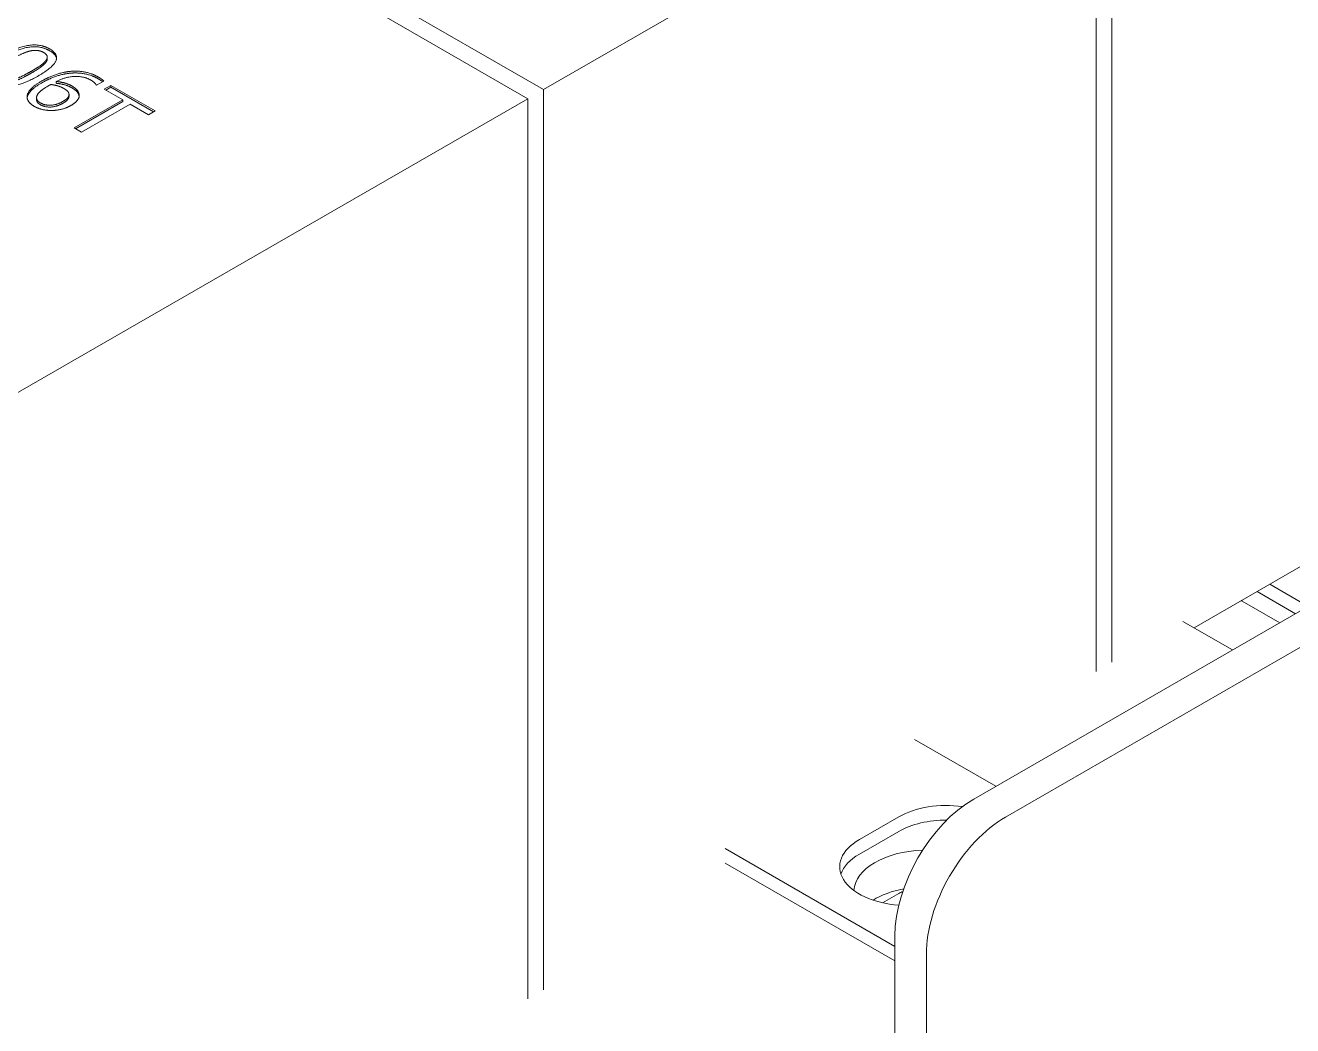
# Model space of a CAD drawing. Header units: millimetres. Extents: x 0 to 8410, y 0 to 5940.
# Drawn here: x 6971.6 to 7028.4, y 4851.2 to 4896 of the extents above; entities that cross this region are included whole.
import ezdxf

# ---------------------------------------------------------------- set-up
doc = ezdxf.new("R2010")
doc.units = ezdxf.units.MM
doc.header["$LTSCALE"] = 10
doc.layers.add('가시적인 것(ISO)', color=3, linetype='Continuous', lineweight=5, true_color=0x00ff00)
doc.layers.add('해치(ISO)', color=7, linetype='Continuous', lineweight=5)

msp = doc.modelspace()

# ---------------------------------------------------------------- hatches: boundary and pattern name
at = {"layer": '해치(ISO)'}
h = msp.add_hatch(dxfattribs=at)
h.set_pattern_fill('ANSI31', color=256, scale=254, angle=75, style=0)
h.set_pattern_definition([(119.99998, (0, 0), (-27.49631, -15.87499), [])])
edge = h.paths.add_edge_path()
edge.add_line((7404.266, 4779.834), (7404.266, 4781.463))
edge.add_line((7404.266, 4781.463), (7404.266, 4781.939))
edge.add_line((7404.266, 4781.939), (7404.266, 4785.699))
edge.add_line((7404.266, 4785.699), (7404.266, 4786.359))
edge.add_line((7404.266, 4786.359), (7404.266, 4792.156))
edge.add_line((7404.266, 4792.156), (7404.266, 4792.172))
edge.add_line((7404.266, 4792.172), (7404.266, 4792.297))
edge.add_line((7404.266, 4792.297), (7404.266, 4796.599))
edge.add_line((7404.266, 4796.599), (7404.266, 4801.485))
edge.add_line((7404.266, 4801.485), (7404.266, 4808.841))
edge.add_line((7404.266, 4808.841), (7404.266, 4812.536))
edge.add_line((7404.266, 4812.536), (7403.364, 4813.055))
edge.add_line((7403.364, 4813.055), (7401.607, 4814.067))
edge.add_line((7401.607, 4814.067), (7401.098, 4814.36))
edge.add_line((7401.098, 4814.36), (7399.485, 4815.289))
edge.add_line((7399.485, 4815.289), (7381.652, 4825.558))
edge.add_line((7381.652, 4825.558), (7377.402, 4828.006))
edge.add_line((7377.402, 4828.006), (7375.982, 4828.824))
edge.add_line((7375.982, 4828.824), (7375.982, 4827.189))
edge.add_ellipse((7378.103, 4825.967), major_axis=(1.497, -2.6), ratio=0.578093, start_angle=225.1108, end_angle=315.1108)
edge.add_line((7378.103, 4823.514), (7397.549, 4812.316))
edge.add_ellipse((7397.549, 4808.637), major_axis=(2.246, -3.9), ratio=0.578093, start_angle=45.1108, end_angle=135.1108, ccw=False)
edge.add_line((7400.731, 4806.805), (7400.731, 4784.323))
edge.add_ellipse((7402.852, 4783.101), major_axis=(1.497, -2.6), ratio=0.578093, start_angle=225.1108, end_angle=315.1108)
edge.add_line((7402.852, 4780.648), (7404.266, 4779.834))
edge = h.paths.add_edge_path()
edge.add_line((6488.28, 5307.315), (6489.694, 5306.501))
edge.add_ellipse((6489.694, 5308.954), major_axis=(1.497, -2.6), ratio=0.578093, start_angle=315.1108, end_angle=405.1108)
edge.add_line((6491.816, 5307.732), (6491.816, 5330.214))
edge.add_ellipse((6494.998, 5328.382), major_axis=(-2.246, 3.9), ratio=0.578093, start_angle=315.1108, end_angle=405.1108, ccw=False)
edge.add_line((6494.998, 5332.061), (6514.443, 5320.863))
edge.add_ellipse((6514.443, 5323.316), major_axis=(1.497, -2.6), ratio=0.578093, start_angle=315.1108, end_angle=405.1108)
edge.add_line((6516.564, 5322.094), (6516.564, 5323.729))
edge.add_line((6516.564, 5323.729), (6498.559, 5334.098))
edge.add_line((6498.559, 5334.098), (6498.547, 5334.105))
edge.add_line((6498.547, 5334.105), (6488.28, 5340.017))
edge.add_line((6488.28, 5340.017), (6488.28, 5307.315))

# ---------------------------------------------------------------- linework, layer by layer
at = {"layer": '가시적인 것(ISO)'}
for p, q in [((7014.112, 4861.391), (7119.825, 4922.266)), ((7015.526, 4860.576), (7119.825, 4920.638)), ((6954.185, 4916.572), (6994.843, 4893.158)), ((6994.136, 4892.751), (6953.478, 4916.165)), ((7020.299, 4867.512), (7020.299, 4907.817)), ((6994.843, 4893.158), (7019.592, 4907.41)), ((7019.592, 4867.105), (7019.592, 4907.41)), ((6972.614, 4894.611), (6972.614, 4894.53)), ((6973.015, 4893.523), (6973.015, 4893.441)), ((6975.142, 4893.54), (6974.824, 4893.357)), ((6973.587, 4892.941), (6973.587, 4892.859)), ((6974.824, 4893.357), (6974.809, 4893.365)), ((6975.162, 4893.178), (6975.455, 4893.346)), ((6975.993, 4892.7), (6975.162, 4893.178)), ((6975.233, 4893.137), (6975.455, 4893.265)), ((6975.455, 4893.346), (6977.445, 4892.201)), ((6975.455, 4893.346), (6975.455, 4893.265)), ((6975.455, 4893.265), (6977.374, 4892.16)), ((6994.843, 4852.853), (6994.843, 4893.158)), ((6969.388, 4878.499), (6994.136, 4892.751)), ((6972.135, 4892.796), (6972.135, 4892.714)), ((6973.811, 4891.443), (6975.993, 4892.7)), ((6973.882, 4891.402), (6975.993, 4892.618)), ((6976.322, 4892.51), (6974.14, 4891.254)), ((6975.993, 4892.7), (6975.993, 4892.618)), ((6977.152, 4892.032), (6976.322, 4892.51)), ((6994.136, 4852.446), (6994.136, 4892.751)), ((6977.445, 4892.201), (6977.152, 4892.032)), ((6974.14, 4891.254), (6973.811, 4891.443)), ((7023.978, 4869.058), (7029.78, 4872.399)), ((7029.091, 4870.016), (7027.366, 4871.009)), ((7027.818, 4869.284), (7026.133, 4870.254)), ((7026.798, 4870.682), (7028.523, 4869.689)), ((7025.703, 4868.065), (7023.481, 4869.344)), ((7011.46, 4864.057), (7015.102, 4861.96)), ((7008.986, 4859.578), (7010.753, 4860.596)), ((7010.753, 4859.942), (7008.986, 4858.924)), ((7010.577, 4854.793), (7002.975, 4859.171)), ((7002.975, 4858.517), (7010.577, 4854.139)), ((7010.028, 4856.744), (7010.753, 4857.162)), ((7010.577, 4855.267), (7010.577, 4838.098)), ((7011.991, 4837.284), (7011.991, 4854.452))]:
    msp.add_line(p, q, dxfattribs=at)
for centre, major_axis, ratio, start_param, end_param in [((7028.254, 4871.476), (-3, 0), 0.575862, 0.767051, 0.785398), ((7014.112, 4857.303), (-2.495, -4.333), 0.578093, 3.925057, 5.495853), ((7012.875, 4859.374), (3, 0), 0.575862, 1.327329, 2.356194), ((7015.526, 4856.488), (2.495, 4.333), 0.578093, 0.783464, 2.354261), ((7012.875, 4858.72), (-3, 0), 0.575862, 4.702948, 5.497787), ((7011.107, 4858.356), (-3, 0), 0.575862, 5.497787, 7.735514), ((7011.107, 4857.702), (-3, 0), 0.575862, 5.497787, 6.092744), ((7011.991, 4857.23), (-3.25, 0), 0.575862, 4.764157, 6.249686), ((7011.991, 4855.595), (-3.25, 0), 0.575862, 5.03132, 5.53917), ((7012.875, 4855.941), (3, 0), 0.575862, 2.275295, 2.356194)]:
    msp.add_ellipse(centre, major_axis=major_axis, ratio=ratio, start_param=start_param, end_param=end_param, dxfattribs=at)
for points in [[(6970.642, 4894.691), (6971.312, 4895.076), (6972.319, 4895.21), (6972.724, 4894.977)], [(6970.642, 4894.609), (6971.312, 4894.995), (6972.319, 4895.129), (6972.724, 4894.895)], [(6971.819, 4894.881), (6971.643, 4894.837), (6971.222, 4894.636), (6970.979, 4894.497)], [(6972.449, 4894.819), (6972.311, 4894.899), (6972.002, 4894.926), (6971.819, 4894.881)], [(6972.724, 4894.977), (6973.131, 4894.743), (6972.872, 4894.153), (6972.226, 4893.781)], [(6972.555, 4894.462), (6972.631, 4894.564), (6972.587, 4894.739), (6972.449, 4894.819)], [(6972.724, 4894.895), (6973.003, 4894.735), (6973.03, 4894.545)], [(6971.889, 4893.975), (6972.144, 4894.121), (6972.479, 4894.36), (6972.555, 4894.462)], [(6971.889, 4893.893), (6972.144, 4894.04), (6972.479, 4894.279), (6972.555, 4894.38)], [(6972.555, 4894.38), (6972.614, 4894.459), (6972.614, 4894.53)], [(6972.226, 4893.781), (6971.56, 4893.397), (6970.55, 4893.261), (6970.147, 4893.493)], [(6971.047, 4893.591), (6971.218, 4893.634), (6971.635, 4893.828), (6971.889, 4893.975)], [(6971.047, 4893.509), (6971.218, 4893.552), (6971.635, 4893.746), (6971.889, 4893.893)], [(6971.711, 4892.851), (6971.717, 4893.002), (6972.024, 4893.345), (6972.353, 4893.535)], [(6972.353, 4893.535), (6972.676, 4893.721), (6973.327, 4893.943), (6973.658, 4893.975)], [(6972.353, 4893.453), (6972.676, 4893.639), (6973.327, 4893.862), (6973.658, 4893.893)], [(6974.565, 4893.582), (6974.256, 4893.76), (6973.46, 4893.738), (6973.015, 4893.523)], [(6973.015, 4893.523), (6973.215, 4893.502), (6973.554, 4893.411), (6973.702, 4893.326)], [(6973.658, 4893.975), (6973.981, 4894.006), (6974.617, 4893.882), (6974.896, 4893.722)], [(6973.658, 4893.893), (6973.981, 4893.924), (6974.617, 4893.801), (6974.896, 4893.64)], [(6974.809, 4893.365), (6974.787, 4893.405), (6974.661, 4893.527), (6974.565, 4893.582)], [(6974.896, 4893.722), (6974.978, 4893.674), (6975.106, 4893.582), (6975.142, 4893.54)], [(6972.613, 4893.299), (6972.357, 4893.151), (6972.142, 4892.912), (6972.136, 4892.821)], [(6972.776, 4893.386), (6972.738, 4893.366), (6972.666, 4893.329), (6972.613, 4893.299)], [(6973.353, 4893.21), (6973.237, 4893.277), (6972.948, 4893.363), (6972.776, 4893.386)], [(6973.015, 4893.441), (6973.215, 4893.421), (6973.554, 4893.329), (6973.702, 4893.244)], [(6973.321, 4892.633), (6973.474, 4892.72), (6973.6, 4892.886), (6973.584, 4892.978)], [(6973.584, 4892.978), (6973.57, 4893.046), (6973.44, 4893.16), (6973.353, 4893.21)], [(6974.035, 4892.965), (6974.069, 4892.828), (6973.885, 4892.569), (6973.672, 4892.447)], [(6973.702, 4893.326), (6973.847, 4893.242), (6974.005, 4893.084), (6974.035, 4892.965)], [(6973.702, 4893.244), (6973.847, 4893.161), (6974.005, 4893.002), (6974.035, 4892.884)], [(6972.032, 4892.407), (6971.865, 4892.503), (6971.703, 4892.726), (6971.711, 4892.851)], [(6972.818, 4892.223), (6972.593, 4892.22), (6972.198, 4892.312), (6972.032, 4892.407)], [(6972.136, 4892.821), (6972.128, 4892.735), (6972.218, 4892.612), (6972.305, 4892.562)], [(6972.305, 4892.562), (6972.505, 4892.447), (6973.037, 4892.469), (6973.321, 4892.633)], [(6972.305, 4892.48), (6972.505, 4892.365), (6973.037, 4892.387), (6973.321, 4892.551)], [(6973.672, 4892.447), (6973.482, 4892.337), (6973.033, 4892.224), (6972.818, 4892.223)], [(6974.035, 4892.884), (6974.039, 4892.867), (6974.042, 4892.851)]]:
    msp.add_open_spline(points, degree=2, dxfattribs=at)
for points, knots in [([(6974.896, 4893.64), (6974.978, 4893.593), (6975.068, 4893.528), (6975.089, 4893.51)], [0, 0, 0, 1, 1.403802, 1.403802, 1.403802]), ([(6971.712, 4892.79), (6971.727, 4892.932), (6972.024, 4893.263), (6972.353, 4893.453)], [0.06821, 0.06821, 0.06821, 1, 2, 2, 2]), ([(6972.135, 4892.714), (6972.135, 4892.644), (6972.218, 4892.53), (6972.305, 4892.48)], [0.150943, 0.150943, 0.150943, 1, 2, 2, 2]), ([(6973.321, 4892.551), (6973.474, 4892.639), (6973.587, 4892.787), (6973.587, 4892.859)], [0, 0, 0, 1, 1.797468, 1.797468, 1.797468])]:
    msp.add_open_spline(points, degree=2, knots=knots, dxfattribs=at)

doc.saveas('drawing.dxf')
